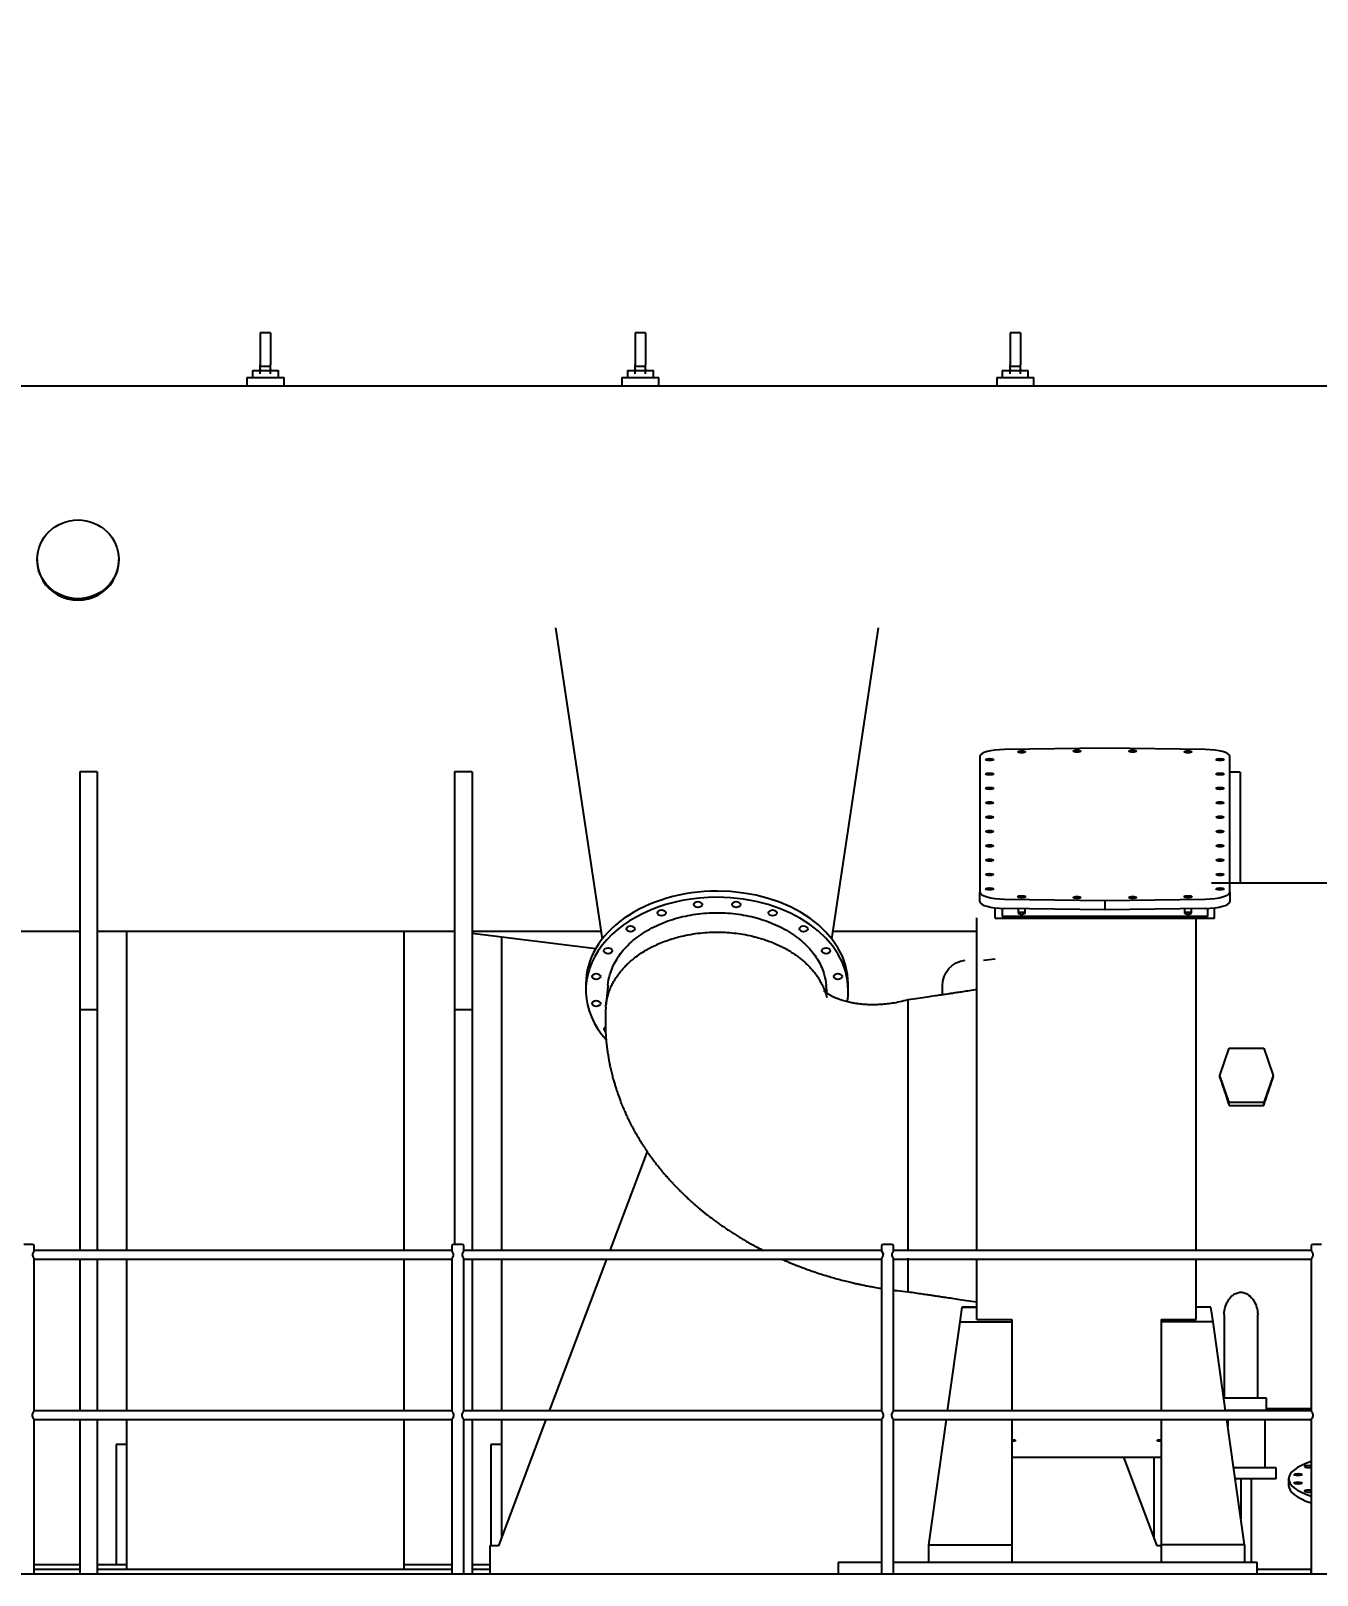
# Model space of a CAD drawing. Header units: millimetres. Extents: x -4 to 3776, y -4 to 4079.
# Drawn here: x 252 to 258.67, y 462.07 to 470.08 of the extents above; entities that cross this region are included whole.
import ezdxf
from ezdxf import colors
from ezdxf.entities.mleader import LeaderData, LeaderLine
from ezdxf.math import Vec2, Vec3

# ---------------------------------------------------------------- set-up
doc = ezdxf.new("R2010")
doc.units = ezdxf.units.MM
doc.layers.add('BK_kedu', color=255, linetype='Continuous')
doc.layers.add('EQUIPMENT', color=3, linetype='Continuous')
doc.styles.get("Standard").update_dxf_attribs({"font": 'arial.ttf'})

# ---------------------------------------------------------------- blocks, each defined once
blk = doc.blocks.new('fa dong ji')
at = {"layer": 'EQUIPMENT', "color": 3, "linetype": 'Continuous'}
for p, q in [((4.689, 22.05), (4.689, 21.8828)), ((4.743, 22.05), (4.689, 22.05)), ((4.743, 22.05), (4.743, 21.8828)), ((6.633, 22.05), (6.633, 21.8828)), ((6.687, 22.05), (6.633, 22.05)), ((6.687, 22.05), (6.687, 21.8828)), ((8.577, 22.05), (8.577, 21.8828)), ((8.631, 22.05), (8.577, 22.05)), ((8.631, 22.05), (8.631, 21.8828)), ((4.689, 21.8364), (4.689, 21.8828)), ((4.743, 21.8757), (4.689, 21.8757)), ((4.743, 21.8364), (4.743, 21.8828)), ((6.633, 21.8364), (6.633, 21.8828)), ((6.687, 21.8757), (6.633, 21.8757)), ((6.687, 21.8364), (6.687, 21.8828)), ((8.577, 21.8364), (8.577, 21.8828)), ((8.631, 21.8757), (8.577, 21.8757)), ((8.631, 21.8364), (8.631, 21.8828)), ((4.6197, 21.8177), (4.8123, 21.8177)), ((4.6197, 21.8177), (4.6197, 21.7728)), ((4.6485, 21.8537), (4.7835, 21.8537)), ((4.6485, 21.8537), (4.6485, 21.8177)), ((4.689, 21.8634), (4.689, 21.8537)), ((4.743, 21.8634), (4.743, 21.8537)), ((4.7835, 21.8177), (4.7835, 21.8537)), ((4.8123, 21.7728), (4.8123, 21.8177)), ((6.5637, 21.8177), (6.7563, 21.8177)), ((6.5637, 21.8177), (6.5637, 21.7728)), ((6.5925, 21.8537), (6.7275, 21.8537)), ((6.5925, 21.8537), (6.5925, 21.8177)), ((6.633, 21.8634), (6.633, 21.8537)), ((6.687, 21.8634), (6.687, 21.8537)), ((6.7275, 21.8177), (6.7275, 21.8537)), ((6.7563, 21.7728), (6.7563, 21.8177)), ((8.5077, 21.8177), (8.7003, 21.8177)), ((8.5077, 21.8177), (8.5077, 21.7728)), ((8.5365, 21.8537), (8.6715, 21.8537)), ((8.5365, 21.8537), (8.5365, 21.8177)), ((8.577, 21.8634), (8.577, 21.8537)), ((8.631, 21.8634), (8.631, 21.8537)), ((8.6715, 21.8177), (8.6715, 21.8537)), ((8.7003, 21.7728), (8.7003, 21.8177)), ((13.68, 21.7728), (1.584, 21.7728)), ((3.5325, 20.8746), (3.5325, 20.8672)), ((3.9555, 20.8672), (3.9555, 20.8746)), ((6.2207, 20.5193), (6.462, 18.905)), ((7.6536, 18.905), (7.8949, 20.5193)), ((9.0684, 19.8952), (8.5483, 19.8881)), ((9.5885, 19.8881), (9.0684, 19.8952)), ((8.4204, 19.8532), (8.4204, 19.1476)), ((9.7164, 19.1476), (9.7164, 19.8532)), ((3.753, 19.7723), (3.753, 18.5398)), ((3.843, 19.7723), (3.753, 19.7723)), ((3.843, 19.7723), (3.843, 18.5398)), ((5.787, 19.7723), (5.697, 19.7723)), ((5.697, 19.7723), (5.697, 18.5398)), ((5.787, 19.7723), (5.787, 18.5398)), ((9.7704, 19.771), (9.7164, 19.771)), ((9.7704, 19.771), (9.7704, 19.1939)), ((8.4204, 19.0989), (8.4204, 19.1476)), ((11.205, 19.1952), (9.621, 19.1952)), ((9.7164, 19.1476), (9.7164, 19.0989)), ((8.4996, 19.0134), (8.4996, 19.0671)), ((8.5356, 19.0643), (8.5356, 19.0227)), ((8.5483, 19.1127), (9.0684, 19.1056)), ((9.0684, 19.0569), (8.5483, 19.064)), ((9.0684, 19.1056), (9.5885, 19.1127)), ((9.0684, 19.1056), (9.0684, 19.0569)), ((9.5885, 19.064), (9.0684, 19.0569)), ((9.6012, 19.0643), (9.6012, 19.0227)), ((9.6372, 19.0134), (9.6372, 19.0671)), ((8.4042, 17.5523), (8.4042, 19.0147)), ((8.4996, 19.0134), (9.6372, 19.0134)), ((9.6012, 19.0227), (8.5356, 19.0227)), ((8.6183, 19.0631), (8.6183, 19.0401)), ((8.6545, 19.0401), (8.6545, 19.0626)), ((9.4823, 19.0626), (9.4823, 19.0401)), ((9.5185, 19.0401), (9.5185, 19.0631)), ((9.5418, 17.5523), (9.5418, 19.0147)), ((1.899, 18.9468), (3.753, 18.9468)), ((3.843, 18.9468), (5.697, 18.9468)), ((3.996, 18.9468), (3.996, 17.2899)), ((5.436, 17.2899), (5.436, 18.9468)), ((5.787, 18.9468), (6.4557, 18.9468)), ((5.787, 18.9358), (6.4292, 18.8567)), ((5.94, 18.9169), (5.94, 17.2899)), ((7.6599, 18.9468), (8.4042, 18.9468)), ((8.4401, 18.7951), (8.4996, 18.8024)), ((6.3774, 18.6726), (6.3774, 18.6408)), ((7.7382, 18.6408), (7.7382, 18.6726)), ((8.226, 18.6157), (8.226, 18.6622)), ((3.753, 18.5398), (3.843, 18.5398)), ((3.753, 18.5398), (3.753, 17.2899)), ((3.843, 18.5398), (3.843, 17.2899)), ((5.697, 18.5398), (5.787, 18.5398)), ((5.697, 18.5398), (5.697, 17.3214)), ((5.787, 18.5398), (5.787, 17.2899)), ((9.6651, 18.1978), (9.7128, 18.3387)), ((9.7128, 18.3387), (9.8928, 18.3387)), ((9.8928, 18.3387), (9.9405, 18.1978)), ((9.7128, 18.057), (9.6651, 18.1978)), ((9.6651, 18.1853), (9.6651, 18.1978)), ((9.9405, 18.1978), (9.8928, 18.057)), ((9.9405, 18.1853), (9.9405, 18.1978)), ((9.8928, 18.057), (9.7128, 18.057)), ((9.7128, 18.0424), (9.7128, 18.057)), ((9.7128, 18.0424), (9.8928, 18.0424)), ((9.8928, 18.0424), (9.8928, 18.057)), ((6.6949, 17.8035), (6.5013, 17.2899)), ((8.4042, 17.2896), (8.4042, 17.5523)), ((9.5418, 17.2896), (9.5418, 17.5523)), ((3.5079, 17.3214), (3.4629, 17.3214)), ((3.5169, 17.2898), (3.5169, 17.3124)), ((5.6818, 17.3124), (5.6818, 17.2897)), ((5.7358, 17.3214), (5.6908, 17.3214)), ((5.7292, 17.3214), (5.7133, 17.3214)), ((5.7448, 17.2898), (5.7448, 17.3124)), ((7.9097, 17.3124), (7.9097, 17.2897)), ((7.9637, 17.3214), (7.9187, 17.3214)), ((7.9727, 17.2898), (7.9727, 17.3124)), ((10.1376, 17.3124), (10.1376, 17.2897)), ((10.1916, 17.3214), (10.1466, 17.3214)), ((3.5169, 17.2899), (3.5169, 17.2899)), ((3.5169, 16.4572), (3.5169, 17.2451)), ((3.753, 17.2449), (3.753, 16.4574)), ((3.843, 17.2449), (3.843, 16.4574)), ((3.996, 17.2449), (3.996, 16.4574)), ((5.436, 16.4574), (5.436, 17.2449)), ((5.6818, 17.245), (5.6818, 16.4573)), ((5.7448, 17.2899), (5.7448, 17.2899)), ((5.7448, 16.4572), (5.7448, 17.2451)), ((5.787, 17.2449), (5.787, 16.4574)), ((5.94, 17.2449), (5.94, 16.4574)), ((6.4844, 17.2449), (6.1876, 16.4574)), ((7.9097, 17.245), (7.9097, 16.4573)), ((7.9727, 16.4572), (7.9727, 17.2451)), ((8.4042, 16.9314), (8.4042, 17.2449)), ((9.5418, 16.9314), (9.5418, 17.2449)), ((10.1376, 17.2449), (10.1376, 16.4573)), ((8.3274, 16.9964), (8.3167, 16.9201)), ((8.3274, 16.9967), (8.4042, 16.9967)), ((8.3274, 16.9964), (8.4042, 16.9964)), ((9.6186, 16.9964), (9.5418, 16.9964)), ((9.6293, 16.9201), (9.6186, 16.9964)), ((8.3167, 16.9201), (8.2516, 16.4574)), ((8.3167, 16.9201), (8.586, 16.9201)), ((8.4042, 16.9314), (8.586, 16.9314)), ((8.586, 16.9314), (8.586, 16.9201)), ((8.586, 16.9201), (8.586, 16.4574)), ((9.36, 16.9314), (9.36, 16.9201)), ((9.36, 16.9314), (9.5418, 16.9314)), ((9.6293, 16.9201), (9.36, 16.9201)), ((9.36, 16.9201), (9.36, 16.4574)), ((9.6944, 16.4574), (9.6293, 16.9201)), ((9.6867, 16.957), (9.6867, 16.524)), ((9.8613, 16.524), (9.8613, 16.9571)), ((9.774, 16.524), (9.685, 16.524)), ((9.9063, 16.524), (9.774, 16.524)), ((9.9063, 16.4592), (9.9063, 16.524)), ((9.774, 16.4592), (9.6941, 16.4592)), ((9.7056, 16.4592), (9.7056, 16.4574)), ((9.9063, 16.4592), (9.774, 16.4592)), ((9.9, 16.4574), (9.9, 16.4592)), ((9.9063, 16.47), (10.1376, 16.47)), ((3.5169, 15.6114), (3.5169, 16.4125)), ((3.5169, 16.4124), (3.5169, 16.4124)), ((3.753, 16.4124), (3.753, 15.6114)), ((3.843, 16.4124), (3.843, 15.6114)), ((3.996, 16.4124), (3.996, 15.6373)), ((5.436, 15.6373), (5.436, 16.4124)), ((5.6818, 16.4126), (5.6818, 15.6114)), ((5.7448, 15.6114), (5.7448, 16.4125)), ((5.7448, 16.4124), (5.7448, 16.4124)), ((5.787, 16.4124), (5.787, 15.6114)), ((6.1706, 16.4124), (5.9237, 15.7572)), ((5.94, 16.4124), (5.94, 15.8006)), ((7.9097, 16.4126), (7.9097, 15.6114)), ((7.9727, 15.6114), (7.9727, 16.4125)), ((8.2453, 16.4124), (8.154, 15.7626)), ((8.586, 16.4124), (8.586, 15.7626)), ((9.36, 16.4124), (9.36, 15.7626)), ((9.792, 15.7626), (9.7007, 16.4124)), ((9.7056, 16.4124), (9.7056, 16.3774)), ((9.9, 16.1622), (9.9, 16.4124)), ((10.1376, 16.4126), (10.1376, 15.6114)), ((3.9411, 16.284), (3.9411, 15.6612)), ((3.996, 16.284), (3.9411, 16.284)), ((5.8851, 16.284), (5.8851, 15.7572)), ((5.94, 16.284), (5.8851, 16.284)), ((8.586, 16.308), (8.604, 16.308)), ((8.604, 16.3008), (8.586, 16.3008)), ((8.604, 16.308), (8.604, 16.3008)), ((9.342, 16.308), (9.36, 16.308)), ((9.342, 16.3008), (9.342, 16.308)), ((9.36, 16.3008), (9.342, 16.3008)), ((8.586, 16.2183), (9.36, 16.2183)), ((9.3403, 15.7572), (9.1665, 16.2184)), ((9.324, 15.8006), (9.324, 16.2183)), ((9.8028, 16.1622), (9.7358, 16.1622)), ((9.8028, 16.1046), (9.7439, 16.1046)), ((9.7731, 16.1046), (9.7731, 15.8971)), ((9.9576, 16.1622), (9.8028, 16.1622)), ((9.9576, 16.1046), (9.8028, 16.1046)), ((9.828, 16.1046), (9.828, 15.6726)), ((9.9576, 16.1046), (9.9576, 16.1622)), ((10.0215, 16.1053), (10.0215, 16.0706)), ((5.9237, 15.7572), (5.8788, 15.7572)), ((5.8788, 15.7572), (5.8788, 15.6114)), ((8.154, 15.7626), (8.154, 15.6726)), ((8.154, 15.7626), (8.586, 15.7626)), ((8.586, 15.7626), (8.586, 15.6726)), ((9.36, 15.7572), (9.3403, 15.7572)), ((9.36, 15.7626), (9.36, 15.6726)), ((9.792, 15.7626), (9.36, 15.7626)), ((9.792, 15.7626), (9.792, 15.6726)), ((3.5171, 15.6612), (3.753, 15.6612)), ((3.5171, 15.6373), (3.7532, 15.6373)), ((3.8431, 15.6612), (3.9962, 15.6612)), ((3.8432, 15.6373), (5.6819, 15.6373)), ((5.4362, 15.6612), (5.6819, 15.6612)), ((5.787, 15.6373), (5.8789, 15.6373)), ((5.7871, 15.6612), (5.8789, 15.6612)), ((7.686, 15.6726), (7.9097, 15.6726)), ((7.686, 15.6726), (7.686, 15.6114)), ((7.9727, 15.6726), (9.8566, 15.6726)), ((9.8564, 15.6373), (10.1375, 15.6373)), ((9.8566, 15.6726), (9.8566, 15.6114)), ((10.1376, 15.6355), (10.135, 15.6114)), ((13.851, 15.6114), (0.792, 15.6114))]:
    blk.add_line(p, q, dxfattribs=at)
at = {"layer": 'EQUIPMENT', "color": 3, "linetype": 'Continuous', "extrusion": (0, 0, -1)}
blk.add_arc((-8.3612, 18.6622), 0.1352, 0, 82.98298, dxfattribs=at)
at = {"layer": 'EQUIPMENT', "color": 3, "linetype": 'Continuous'}
for centre, start, end in [((3.5079, 17.3124), 0, 90), ((5.6908, 17.3124), 90, 180), ((5.7358, 17.3124), 0, 90), ((7.9187, 17.3124), 90, 180), ((7.9637, 17.3124), 0, 90), ((10.1466, 17.3124), 90, 180)]:
    blk.add_arc(centre, 0.009, start, end, dxfattribs=at)
for centre, major_axis, ratio in [((3.744, 20.8746), (-0.2115, 0), 0.965926), ((8.6364, 19.8759), (-0.0198, 0), 0.258819), ((8.9244, 19.8796), (-0.0198, 0), 0.258819), ((9.2124, 19.8796), (0.0198, 0), 0.258819), ((9.5004, 19.8759), (0.0198, 0), 0.258819), ((8.4708, 19.8358), (0.0198, 0), 0.258819), ((9.666, 19.8358), (-0.0198, 0), 0.258819), ((8.4708, 19.7613), (0.0198, 0), 0.258819), ((9.666, 19.7613), (-0.0198, 0), 0.258819), ((8.4708, 19.6868), (0.0198, 0), 0.258819), ((9.666, 19.6868), (-0.0198, 0), 0.258819), ((8.4708, 19.6122), (0.0198, 0), 0.258819), ((9.666, 19.6122), (-0.0198, 0), 0.258819), ((8.4708, 19.5377), (0.0198, 0), 0.258819), ((8.4708, 19.4631), (0.0198, 0), 0.258819), ((9.666, 19.5377), (-0.0198, 0), 0.258819), ((9.666, 19.4631), (-0.0198, 0), 0.258819), ((8.4708, 19.3886), (0.0198, 0), 0.258819), ((9.666, 19.3886), (-0.0198, 0), 0.258819), ((8.4708, 19.3141), (0.0198, 0), 0.258819), ((9.666, 19.3141), (-0.0198, 0), 0.258819), ((8.4708, 19.2395), (0.0198, 0), 0.258819), ((9.666, 19.2395), (-0.0198, 0), 0.258819), ((8.4708, 19.165), (0.0198, 0), 0.258819), ((9.666, 19.165), (-0.0198, 0), 0.258819), ((6.9585, 19.084), (0.0216, 0), 0.707107), ((7.1571, 19.084), (0.0216, 0), 0.707107), ((8.6364, 19.1249), (0.0198, 0), 0.258819), ((8.9244, 19.1212), (0.0198, 0), 0.258819), ((9.2124, 19.1212), (-0.0198, 0), 0.258819), ((9.5004, 19.1249), (-0.0198, 0), 0.258819), ((6.7697, 19.0406), (0.0216, 0), 0.707107), ((7.3459, 19.0406), (0.0216, 0), 0.707107), ((6.6091, 18.9581), (0.0216, 0), 0.707107), ((7.5065, 18.9581), (0.0216, 0), 0.707107), ((6.4925, 18.8445), (0.0216, 0), 0.707107), ((7.6231, 18.8445), (0.0216, 0), 0.707107), ((6.4311, 18.711), (0.0216, 0), 0.707107), ((7.6845, 18.711), (0.0216, 0), 0.707107), ((6.4311, 18.5706), (0.0216, 0), 0.707107), ((10.0704, 16.1272), (-0.0198, 0), 0.258819), ((10.0704, 16.0835), (-0.0198, 0), 0.258819)]:
    blk.add_ellipse(centre, major_axis=major_axis, ratio=ratio, dxfattribs=at)
for centre, major_axis, ratio, start_param, end_param in [((3.744, 20.8672), (-0.2115, 0), 0.965926, 0, 3.141593), ((8.5554, 19.8532), (-0.135, 0), 0.258819, 4.765118, 6.283185), ((9.5814, 19.8532), (-0.135, 0), 0.258819, 3.141593, 4.65966), ((7.0578, 18.6726), (0.6804, 0), 0.707107, 1.570796, 3.141593), ((7.0578, 18.6726), (0.6804, 0), 0.707107, 0, 1.570796), ((8.5554, 19.1476), (-0.135, 0), 0.258819, 0, 1.518067), ((9.5814, 19.1476), (-0.135, 0), 0.258819, 1.623525, 3.141593), ((7.0578, 18.6408), (0.6804, 0), 0.707107, 1.570796, 3.70433), ((7.0578, 18.6408), (0.6804, 0), 0.707107, 0, 1.570796), ((8.5554, 19.0989), (0.135, 0), 0.258819, 3.141593, 4.65966), ((9.5814, 19.0989), (0.135, 0), 0.258819, 4.765118, 6.283185), ((8.6364, 19.038), (0.0198, 0), 0.258819, 0.421458, 2.720135), ((9.5004, 19.038), (-0.0198, 0), 0.258819, 3.56305, 5.861728), ((7.0578, 18.6408), (0.6804, 0), 0.707107, 6.156147, 6.283185), ((6.4925, 18.4371), (0.0216, 0), 0.707107, 2.265874, 4.072092), ((10.6038, 16.1053), (-0.5823, 0), 0.258819, 5.640828, 6.283185), ((10.6038, 16.1053), (-0.5823, 0), 0.258819, 0, 0.642456), ((10.1227, 16.1688), (-0.0198, 0), 0.258819, 4.712389, 6.283185), ((10.1227, 16.1688), (-0.0198, 0), 0.258819, 0, 2.42482), ((10.1227, 16.1688), (-0.0198, 0), 0.258819, 3.858269, 4.712389), ((10.6038, 16.0706), (-0.5823, 0), 0.258819, 0, 0.642456), ((10.1227, 16.0419), (-0.0198, 0), 0.258819, 4.712389, 6.283185), ((10.1227, 16.0419), (-0.0198, 0), 0.258819, 0, 2.42482), ((10.1227, 16.0419), (-0.0198, 0), 0.258819, 3.858269, 4.712389)]:
    blk.add_ellipse(centre, major_axis=major_axis, ratio=ratio, start_param=start_param, end_param=end_param, dxfattribs=at)
at = {"layer": 'EQUIPMENT', "color": 3, "linetype": 'Continuous', "extrusion": (0, 0, -1)}
for centre, major_axis, start_param, end_param in [((9.6651, 17.8326), (-0.4333, 1.3622), 1.333466, 1.440672), ((9.9405, 17.8326), (0.4333, 1.3622), 4.842513, 4.949719)]:
    blk.add_ellipse(centre, major_axis=major_axis, ratio=0.076941, start_param=start_param, end_param=end_param, dxfattribs=at)
at = {"layer": 'EQUIPMENT', "color": 3, "linetype": 'Continuous'}
for points, knots in [([(6.492, 18.6667), (6.4936, 18.6843), (6.5017, 18.7278), (6.5306, 18.7952), (6.5833, 18.865), (6.6543, 18.9262), (6.7408, 18.9763), (6.8394, 19.0136), (6.9465, 19.0366), (7.0578, 19.0443), (7.1691, 19.0366), (7.2762, 19.0136), (7.3748, 18.9763), (7.4613, 18.9262), (7.5323, 18.865), (7.585, 18.7952), (7.6139, 18.7278), (7.622, 18.6842), (7.6236, 18.6667)], [0, 0, 0, 0, 0.043735, 0.108913, 0.174092, 0.23927, 0.304448, 0.369627, 0.434805, 0.499984, 0.565162, 0.630341, 0.695519, 0.760697, 0.825876, 0.891054, 0.956233, 1, 1, 1, 1]), ([(8.6183, 19.0401), (8.6212, 19.0386), (8.6241, 19.0371), (8.6301, 19.0345), (8.6332, 19.0333), (8.6397, 19.0333), (8.6428, 19.0345), (8.6487, 19.0371), (8.6516, 19.0386), (8.6545, 19.0401)], [0, 0, 0, 0, 0.25, 0.25, 0.5, 0.5, 0.75, 0.75, 1, 1, 1, 1]), ([(9.4823, 19.0401), (9.4852, 19.0386), (9.4881, 19.0371), (9.4941, 19.0345), (9.4972, 19.0333), (9.5037, 19.0333), (9.5068, 19.0345), (9.5127, 19.0371), (9.5156, 19.0386), (9.5185, 19.0401)], [0, 0, 0, 0, 0.25, 0.25, 0.5, 0.5, 0.75, 0.75, 1, 1, 1, 1]), ([(7.6277, 18.6233), (7.6274, 18.6265), (7.6266, 18.6347), (7.6252, 18.6491), (7.6242, 18.6604), (7.6236, 18.6667)], [0, 0, 0, 0, 0.218049, 0.568123, 1, 1, 1, 1]), ([(8.0478, 18.5896), (8.0338, 18.5856), (8.0068, 18.5788), (7.9675, 18.5717), (7.9325, 18.5674), (7.9024, 18.5652), (7.8778, 18.5643), (7.8558, 18.5642), (7.8354, 18.5647), (7.8166, 18.566), (7.7998, 18.5676), (7.7839, 18.5696), (7.7667, 18.5724), (7.7506, 18.5755), (7.7354, 18.579), (7.7214, 18.5826), (7.7084, 18.5864), (7.6976, 18.5899), (7.6887, 18.5929), (7.6811, 18.5957), (7.6748, 18.5982), (7.6697, 18.6003), (7.6642, 18.6026), (7.6589, 18.6051), (7.6534, 18.6078), (7.6482, 18.6105), (7.6428, 18.6135), (7.637, 18.617), (7.6318, 18.6204), (7.6274, 18.6235), (7.6226, 18.6271), (7.6176, 18.6312), (7.6131, 18.6355), (7.6123, 18.6363), (7.6123, 18.6364)], [0, 0, 0, 0, 0.063696, 0.121628, 0.172945, 0.216912, 0.252942, 0.280624, 0.314493, 0.345841, 0.369506, 0.398386, 0.428593, 0.461768, 0.487729, 0.51753, 0.546807, 0.569616, 0.588204, 0.608594, 0.624334, 0.637862, 0.657315, 0.678622, 0.69391, 0.712456, 0.739268, 0.769953, 0.800282, 0.827189, 0.852116, 0.900061, 0.949835, 1, 1, 1, 1]), ([(8.4042, 18.6426), (8.3913, 18.6406), (8.367, 18.6369), (8.3331, 18.6318), (8.3041, 18.6274), (8.2799, 18.6238), (8.2601, 18.6208), (8.24, 18.6178), (8.2157, 18.6142), (8.1837, 18.6094), (8.1447, 18.6037), (8.0986, 18.597), (8.0655, 18.5922), (8.0478, 18.5896)], [0, 0, 0, 0, 0.108953, 0.204164, 0.28564, 0.353385, 0.407404, 0.452651, 0.522486, 0.612146, 0.721626, 0.850914, 1, 1, 1, 1]), ([(6.4808, 18.5517), (6.4802, 18.5421), (6.4793, 18.525), (6.4786, 18.5028), (6.4784, 18.4864), (6.4784, 18.4734), (6.4785, 18.461), (6.4789, 18.4449), (6.4797, 18.4242), (6.4812, 18.399), (6.4835, 18.3714), (6.4866, 18.3438), (6.4902, 18.3171), (6.494, 18.2927), (6.4981, 18.2699), (6.5028, 18.2465), (6.5082, 18.2222), (6.5144, 18.1971), (6.5207, 18.1737), (6.5267, 18.1529), (6.5324, 18.1344), (6.5379, 18.1176), (6.5435, 18.1013), (6.5498, 18.0836), (6.5575, 18.0629), (6.5666, 18.0401), (6.576, 18.0179), (6.586, 17.9954), (6.5967, 17.9724), (6.6099, 17.9456), (6.6218, 17.9232), (6.6315, 17.9055), (6.6374, 17.8951), (6.6427, 17.886), (6.6487, 17.8757), (6.657, 17.8618), (6.6666, 17.8464), (6.6766, 17.8308), (6.6873, 17.8146), (6.7001, 17.7959), (6.7146, 17.7755), (6.7285, 17.7567), (6.741, 17.7404), (6.7524, 17.7258), (6.7637, 17.7119), (6.7759, 17.697), (6.7903, 17.6801), (6.8069, 17.6613), (6.8226, 17.6441), (6.8362, 17.6296), (6.8478, 17.6175), (6.8595, 17.6056), (6.8714, 17.5937), (6.8826, 17.5828), (6.8921, 17.5736), (6.9012, 17.5651), (6.912, 17.555), (6.925, 17.5431), (6.939, 17.5308), (6.9522, 17.5192), (6.9642, 17.509), (6.9759, 17.4992), (6.9875, 17.4897), (7.0004, 17.4793), (7.0151, 17.4677), (7.0339, 17.4533), (7.0551, 17.4376), (7.0776, 17.4215), (7.0996, 17.4064), (7.1215, 17.3917), (7.1438, 17.3773), (7.1648, 17.3642), (7.1851, 17.3519), (7.2061, 17.3395), (7.2305, 17.3256), (7.2589, 17.3101), (7.2819, 17.298), (7.2953, 17.2912), (7.2979, 17.2899)], [0, 0, 0, 0, 0.018797, 0.033218, 0.04316, 0.050607, 0.058583, 0.06712, 0.081946, 0.098842, 0.115991, 0.135666, 0.152685, 0.168116, 0.183619, 0.197368, 0.21444, 0.231702, 0.247319, 0.261231, 0.273388, 0.284601, 0.295239, 0.306676, 0.320831, 0.337833, 0.353877, 0.367104, 0.384867, 0.402268, 0.423384, 0.433263, 0.440655, 0.446072, 0.45335, 0.463273, 0.476663, 0.487708, 0.4983, 0.51341, 0.530697, 0.545389, 0.557495, 0.569472, 0.580253, 0.591059, 0.605641, 0.622056, 0.637959, 0.649239, 0.659205, 0.669333, 0.680269, 0.69065, 0.698391, 0.704802, 0.713953, 0.725737, 0.737603, 0.748454, 0.758257, 0.766782, 0.776353, 0.785843, 0.79725, 0.810536, 0.829134, 0.845423, 0.86099, 0.877595, 0.893421, 0.909009, 0.922351, 0.93636, 0.953248, 0.972995, 0.994835, 1, 1, 1, 1]), ([(3.5169, 17.2899), (3.5169, 17.2899), (3.5165, 17.2893), (3.5149, 17.2869), (3.5138, 17.2853), (3.5114, 17.2812), (3.5102, 17.2789), (3.5082, 17.2735), (3.5075, 17.2705), (3.5075, 17.2644), (3.5082, 17.2613), (3.5102, 17.256), (3.5114, 17.2536), (3.5137, 17.2496), (3.5149, 17.2479), (3.5165, 17.2456), (3.5169, 17.2449), (3.5169, 17.2449)], [0, 0, 0, 0, 0.124997, 0.124997, 0.250019, 0.250019, 0.37504, 0.37504, 0.500061, 0.500061, 0.625082, 0.625082, 0.750103, 0.750103, 0.875124, 0.875124, 1, 1, 1, 1]), ([(5.6818, 17.2899), (5.6588, 17.2899), (5.6078, 17.2899), (5.5314, 17.2899), (5.455, 17.2899), (5.3862, 17.2899), (5.3249, 17.2899), (5.2713, 17.2899), (5.2131, 17.2899), (5.1471, 17.2899), (5.0701, 17.2899), (4.9941, 17.2899), (4.9194, 17.2899), (4.8462, 17.2899), (4.7722, 17.2899), (4.6977, 17.2899), (4.6249, 17.2899), (4.5507, 17.2899), (4.4743, 17.2899), (4.3913, 17.2899), (4.3049, 17.2899), (4.2157, 17.2899), (4.1263, 17.2899), (4.047, 17.2899), (3.9779, 17.2899), (3.9202, 17.2899), (3.865, 17.2899), (3.8189, 17.2899), (3.7778, 17.2899), (3.7377, 17.2899), (3.689, 17.2899), (3.6317, 17.2899), (3.5734, 17.2899), (3.5342, 17.2899), (3.5169, 17.2899)], [0, 0, 0, 0, 0.031846, 0.070652, 0.105949, 0.137737, 0.166015, 0.190785, 0.212044, 0.246721, 0.282232, 0.318687, 0.352019, 0.385837, 0.420048, 0.454652, 0.489077, 0.520942, 0.557495, 0.594954, 0.63591, 0.677226, 0.718542, 0.759858, 0.787126, 0.814236, 0.839822, 0.863613, 0.878186, 0.89672, 0.919215, 0.945671, 0.976088, 1, 1, 1, 1]), ([(3.517, 17.2449), (3.5399, 17.2449), (3.5909, 17.2449), (3.6674, 17.2449), (3.7438, 17.2449), (3.8126, 17.2449), (3.8738, 17.2449), (3.9274, 17.2449), (3.9857, 17.2449), (4.0517, 17.2449), (4.1286, 17.2449), (4.2046, 17.2449), (4.2794, 17.2449), (4.3525, 17.2449), (4.4266, 17.2449), (4.5011, 17.2449), (4.5739, 17.2449), (4.6481, 17.2449), (4.7245, 17.2449), (4.8075, 17.2449), (4.8939, 17.2449), (4.9831, 17.2449), (5.0725, 17.2449), (5.1518, 17.2449), (5.2209, 17.2449), (5.2786, 17.2449), (5.3338, 17.2449), (5.3799, 17.2449), (5.421, 17.2449), (5.4611, 17.2449), (5.5098, 17.2449), (5.5671, 17.2449), (5.6254, 17.2449), (5.6646, 17.2449), (5.6818, 17.2449)], [0, 0, 0, 0, 0.031846, 0.070652, 0.105949, 0.137737, 0.166015, 0.190785, 0.212044, 0.246721, 0.282232, 0.318687, 0.352019, 0.385837, 0.420048, 0.454652, 0.489077, 0.520942, 0.557495, 0.594954, 0.63591, 0.677226, 0.718542, 0.759858, 0.787126, 0.814236, 0.839822, 0.863613, 0.878186, 0.89672, 0.919215, 0.945671, 0.976088, 1, 1, 1, 1]), ([(5.6818, 17.2449), (5.6818, 17.2449), (5.6823, 17.2455), (5.6839, 17.2479), (5.685, 17.2495), (5.6873, 17.2536), (5.6886, 17.2559), (5.6906, 17.2613), (5.6913, 17.2643), (5.6913, 17.2704), (5.6906, 17.2735), (5.6886, 17.2788), (5.6874, 17.2812), (5.685, 17.2852), (5.6839, 17.2869), (5.6823, 17.2892), (5.6818, 17.2899), (5.6818, 17.2899)], [0, 0, 0, 0, 0.124997, 0.124997, 0.250019, 0.250019, 0.37504, 0.37504, 0.500061, 0.500061, 0.625082, 0.625082, 0.750103, 0.750103, 0.875124, 0.875124, 1, 1, 1, 1]), ([(5.7448, 17.2899), (5.7448, 17.2899), (5.7444, 17.2893), (5.7428, 17.2869), (5.7417, 17.2853), (5.7393, 17.2812), (5.7381, 17.2789), (5.7361, 17.2735), (5.7354, 17.2705), (5.7354, 17.2644), (5.7361, 17.2613), (5.738, 17.256), (5.7393, 17.2536), (5.7416, 17.2496), (5.7427, 17.2479), (5.7443, 17.2456), (5.7448, 17.2449), (5.7448, 17.2449)], [0, 0, 0, 0, 0.124997, 0.124997, 0.250019, 0.250019, 0.37504, 0.37504, 0.500061, 0.500061, 0.625082, 0.625082, 0.750103, 0.750103, 0.875124, 0.875124, 1, 1, 1, 1]), ([(7.9097, 17.2899), (7.8867, 17.2899), (7.8357, 17.2899), (7.7593, 17.2899), (7.6829, 17.2899), (7.614, 17.2899), (7.5528, 17.2899), (7.4992, 17.2899), (7.441, 17.2899), (7.375, 17.2899), (7.298, 17.2899), (7.222, 17.2899), (7.1473, 17.2899), (7.0741, 17.2899), (7.0001, 17.2899), (6.9256, 17.2899), (6.8528, 17.2899), (6.7785, 17.2899), (6.7021, 17.2899), (6.6192, 17.2899), (6.5328, 17.2899), (6.4436, 17.2899), (6.3541, 17.2899), (6.2748, 17.2899), (6.2058, 17.2899), (6.1481, 17.2899), (6.0929, 17.2899), (6.0467, 17.2899), (6.0057, 17.2899), (5.9656, 17.2899), (5.9169, 17.2899), (5.8596, 17.2899), (5.8013, 17.2899), (5.7621, 17.2899), (5.7448, 17.2899)], [0, 0, 0, 0, 0.031846, 0.070652, 0.105949, 0.137737, 0.166015, 0.190785, 0.212044, 0.246721, 0.282232, 0.318687, 0.352019, 0.385837, 0.420048, 0.454652, 0.489077, 0.520942, 0.557495, 0.594954, 0.63591, 0.677226, 0.718542, 0.759858, 0.787126, 0.814236, 0.839822, 0.863613, 0.878186, 0.89672, 0.919215, 0.945671, 0.976088, 1, 1, 1, 1]), ([(5.7448, 17.2449), (5.7678, 17.2449), (5.8188, 17.2449), (5.8953, 17.2449), (5.9717, 17.2449), (6.0405, 17.2449), (6.1017, 17.2449), (6.1553, 17.2449), (6.2136, 17.2449), (6.2796, 17.2449), (6.3565, 17.2449), (6.4325, 17.2449), (6.5073, 17.2449), (6.5804, 17.2449), (6.6545, 17.2449), (6.729, 17.2449), (6.8018, 17.2449), (6.876, 17.2449), (6.9524, 17.2449), (7.0354, 17.2449), (7.1218, 17.2449), (7.2109, 17.2449), (7.3004, 17.2449), (7.3797, 17.2449), (7.4487, 17.2449), (7.5064, 17.2449), (7.5616, 17.2449), (7.6078, 17.2449), (7.6488, 17.2449), (7.689, 17.2449), (7.7377, 17.2449), (7.7949, 17.2449), (7.8532, 17.2449), (7.8924, 17.2449), (7.9097, 17.2449)], [0, 0, 0, 0, 0.031846, 0.070652, 0.105949, 0.137737, 0.166015, 0.190785, 0.212044, 0.246721, 0.282232, 0.318687, 0.352019, 0.385837, 0.420048, 0.454652, 0.489077, 0.520942, 0.557495, 0.594954, 0.63591, 0.677226, 0.718542, 0.759858, 0.787126, 0.814236, 0.839822, 0.863613, 0.878186, 0.89672, 0.919215, 0.945671, 0.976088, 1, 1, 1, 1]), ([(7.3929, 17.2449), (7.3992, 17.242), (7.4127, 17.2362), (7.4316, 17.2282), (7.4484, 17.2213), (7.4631, 17.2154), (7.4785, 17.2093), (7.4993, 17.2013), (7.5262, 17.1913), (7.559, 17.1798), (7.5949, 17.1679), (7.6299, 17.157), (7.6636, 17.1472), (7.6954, 17.1385), (7.7266, 17.1304), (7.7548, 17.1236), (7.7776, 17.1184), (7.7935, 17.1149), (7.8058, 17.1123), (7.8189, 17.1096), (7.8384, 17.1057), (7.8657, 17.1006), (7.8903, 17.0963), (7.9059, 17.0938), (7.9097, 17.0932)], [0, 0, 0, 0, 0.03914, 0.082378, 0.114554, 0.140494, 0.171254, 0.207244, 0.265156, 0.331104, 0.401354, 0.475652, 0.534559, 0.595661, 0.658464, 0.713248, 0.756181, 0.787449, 0.803401, 0.825265, 0.861931, 0.913187, 0.978732, 1, 1, 1, 1]), ([(7.9097, 17.2899), (7.9097, 17.2899), (7.9102, 17.2893), (7.9118, 17.2869), (7.9129, 17.2853), (7.9152, 17.2812), (7.9165, 17.2789), (7.9185, 17.2735), (7.9192, 17.2705), (7.9192, 17.2674)], [0, 0, 0, 0, 0.248545, 0.248545, 0.49903, 0.49903, 0.749515, 0.749515, 1, 1, 1, 1]), ([(7.9097, 17.2449), (7.9097, 17.2449), (7.9102, 17.2455), (7.9118, 17.2479), (7.9129, 17.2495), (7.9152, 17.2536), (7.9165, 17.2559), (7.9185, 17.2613), (7.9192, 17.2643), (7.9192, 17.2704), (7.9185, 17.2735), (7.9165, 17.2788), (7.9152, 17.2812), (7.9129, 17.2852), (7.9118, 17.2869), (7.9102, 17.2892), (7.9097, 17.2899), (7.9097, 17.2899)], [0, 0, 0, 0, 0.124997, 0.124997, 0.250019, 0.250019, 0.37504, 0.37504, 0.500061, 0.500061, 0.625082, 0.625082, 0.750103, 0.750103, 0.875124, 0.875124, 1, 1, 1, 1]), ([(7.9727, 17.2899), (7.9727, 17.2899), (7.9722, 17.2893), (7.9707, 17.2869), (7.9695, 17.2853), (7.9672, 17.2812), (7.9659, 17.2789), (7.964, 17.2735), (7.9633, 17.2705), (7.9632, 17.2644), (7.9639, 17.2613), (7.9659, 17.256), (7.9672, 17.2536), (7.9695, 17.2496), (7.9706, 17.2479), (7.9722, 17.2456), (7.9727, 17.2449), (7.9727, 17.2449), (7.9727, 17.2449), (7.9727, 17.2449)], [0, 0, 0, 0, 0.124962, 0.124962, 0.249947, 0.249947, 0.374933, 0.374933, 0.499918, 0.499918, 0.624903, 0.624903, 0.749889, 0.749889, 0.874874, 0.874874, 0.99986, 0.99986, 1, 1, 1, 1]), ([(10.1376, 17.2899), (10.1146, 17.2899), (10.0636, 17.2899), (9.9871, 17.2899), (9.9107, 17.2899), (9.8419, 17.2899), (9.7807, 17.2899), (9.7271, 17.2899), (9.6688, 17.2899), (9.6028, 17.2899), (9.5259, 17.2899), (9.4499, 17.2899), (9.3751, 17.2899), (9.302, 17.2899), (9.2279, 17.2899), (9.1534, 17.2899), (9.0806, 17.2899), (9.0064, 17.2899), (8.93, 17.2899), (8.847, 17.2899), (8.7606, 17.2899), (8.6715, 17.2899), (8.582, 17.2899), (8.5027, 17.2899), (8.4337, 17.2899), (8.376, 17.2899), (8.3208, 17.2899), (8.2746, 17.2899), (8.2336, 17.2899), (8.1934, 17.2899), (8.1447, 17.2899), (8.0875, 17.2899), (8.0292, 17.2899), (7.99, 17.2899), (7.9727, 17.2899)], [0, 0, 0, 0, 0.031849, 0.070656, 0.105953, 0.13774, 0.166019, 0.190788, 0.212047, 0.246724, 0.282235, 0.31869, 0.352021, 0.385839, 0.42005, 0.454654, 0.489079, 0.520944, 0.557497, 0.594956, 0.635911, 0.677227, 0.718543, 0.759858, 0.787127, 0.814237, 0.839823, 0.863614, 0.878187, 0.896721, 0.919215, 0.945671, 0.976088, 1, 1, 1, 1]), ([(7.9727, 17.2449), (7.9957, 17.2449), (8.0467, 17.2449), (8.1231, 17.2449), (8.1995, 17.2449), (8.2684, 17.2449), (8.3296, 17.2449), (8.3832, 17.2449), (8.4414, 17.2449), (8.5074, 17.2449), (8.5844, 17.2449), (8.6604, 17.2449), (8.7351, 17.2449), (8.8083, 17.2449), (8.8823, 17.2449), (8.9568, 17.2449), (9.0296, 17.2449), (9.1039, 17.2449), (9.1803, 17.2449), (9.2632, 17.2449), (9.3496, 17.2449), (9.4388, 17.2449), (9.5283, 17.2449), (9.6076, 17.2449), (9.6766, 17.2449), (9.7343, 17.2449), (9.7895, 17.2449), (9.8357, 17.2449), (9.8767, 17.2449), (9.9168, 17.2449), (9.9655, 17.2449), (10.0228, 17.2449), (10.0811, 17.2449), (10.1203, 17.2449), (10.1376, 17.2449)], [0, 0, 0, 0, 0.031846, 0.070652, 0.105949, 0.137736, 0.166014, 0.190783, 0.212043, 0.246719, 0.28223, 0.318685, 0.352017, 0.385834, 0.420045, 0.454649, 0.489074, 0.520939, 0.557492, 0.59495, 0.635906, 0.677221, 0.718537, 0.759853, 0.787121, 0.814231, 0.839817, 0.863608, 0.878181, 0.896715, 0.919209, 0.945665, 0.976081, 1, 1, 1, 1]), ([(10.1376, 17.2899), (10.1376, 17.2899), (10.1376, 17.2899), (10.1376, 17.2899), (10.138, 17.2893), (10.1396, 17.2869), (10.1408, 17.2853), (10.1431, 17.2812), (10.1444, 17.2789), (10.1463, 17.2735), (10.147, 17.2705), (10.147, 17.2643), (10.1463, 17.2613), (10.1444, 17.2559), (10.1431, 17.2536), (10.1408, 17.2495), (10.1397, 17.2479), (10.1381, 17.2456), (10.1376, 17.2449), (10.1376, 17.2449)], [0, 0, 0, 0, 0.000143, 0.000143, 0.125125, 0.125125, 0.250107, 0.250107, 0.375089, 0.375089, 0.500071, 0.500071, 0.625054, 0.625054, 0.750036, 0.750036, 0.875018, 0.875018, 1, 1, 1, 1]), ([(7.9727, 17.0841), (7.9787, 17.0833), (8.0038, 17.0801), (8.0288, 17.0774), (8.0478, 17.0756)], [0, 0, 0, 0, 0.242266, 1, 1, 1, 1]), ([(8.0478, 17.0756), (8.0607, 17.0737), (8.085, 17.0702), (8.1189, 17.0653), (8.1479, 17.061), (8.1721, 17.0575), (8.1919, 17.0545), (8.212, 17.0516), (8.2363, 17.048), (8.2683, 17.0432), (8.3073, 17.0373), (8.3534, 17.0304), (8.3865, 17.0253), (8.4042, 17.0226)], [0, 0, 0, 0, 0.108818, 0.20394, 0.28536, 0.353073, 0.407077, 0.452315, 0.522148, 0.611824, 0.721352, 0.85074, 1, 1, 1, 1]), ([(9.6867, 16.957), (9.6867, 16.9586), (9.6867, 16.9602), (9.6872, 16.9732), (9.6892, 16.9848), (9.6961, 17.0075), (9.7009, 17.0186), (9.711, 17.0348), (9.7148, 17.04), (9.7234, 17.0499), (9.7283, 17.0546), (9.7393, 17.0628), (9.7455, 17.0664), (9.759, 17.0716), (9.7664, 17.0731), (9.774, 17.0731)], [0, 0, 0, 0, 0.034865, 0.034865, 0.276149, 0.276149, 0.517433, 0.517433, 0.638075, 0.638075, 0.758716, 0.758716, 0.879358, 0.879358, 1, 1, 1, 1]), ([(9.774, 17.0731), (9.7778, 17.0731), (9.7815, 17.0727), (9.7887, 17.0714), (9.7923, 17.0703), (9.8025, 17.0665), (9.8087, 17.0628), (9.8252, 17.0504), (9.8337, 17.0401), (9.847, 17.0188), (9.8519, 17.0075), (9.8588, 16.9848), (9.8607, 16.9734), (9.8613, 16.9604), (9.8613, 16.9588), (9.8613, 16.9572)], [0, 0, 0, 0, 0.060368, 0.060368, 0.120736, 0.120736, 0.241473, 0.241473, 0.482946, 0.482946, 0.724419, 0.724419, 0.965892, 0.965892, 1, 1, 1, 1]), ([(3.5169, 16.4124), (3.5169, 16.4124), (3.5165, 16.413), (3.5149, 16.4154), (3.5138, 16.417), (3.5114, 16.4211), (3.5102, 16.4234), (3.5082, 16.4288), (3.5075, 16.4318), (3.5075, 16.4379), (3.5082, 16.441), (3.5102, 16.4463), (3.5114, 16.4487), (3.5137, 16.4527), (3.5149, 16.4544), (3.5165, 16.4567), (3.5169, 16.4574), (3.5169, 16.4574)], [0, 0, 0, 0, 0.124997, 0.124997, 0.250019, 0.250019, 0.37504, 0.37504, 0.500061, 0.500061, 0.625082, 0.625082, 0.750103, 0.750103, 0.875124, 0.875124, 1, 1, 1, 1]), ([(5.6818, 16.4574), (5.67, 16.4574), (5.6409, 16.4574), (5.5967, 16.4574), (5.5511, 16.4574), (5.5118, 16.4574), (5.4786, 16.4574), (5.4163, 16.4574), (5.2878, 16.4574), (5.1339, 16.4574), (4.9877, 16.4574), (4.8854, 16.4574), (4.7854, 16.4574), (4.693, 16.4574), (4.6055, 16.4574), (4.5196, 16.4574), (4.429, 16.4574), (4.3376, 16.4574), (4.2499, 16.4574), (4.1844, 16.4574), (4.138, 16.4574), (4.1068, 16.4574), (4.0717, 16.4574), (4.0316, 16.4574), (3.9867, 16.4574), (3.9368, 16.4574), (3.8799, 16.4574), (3.8157, 16.4574), (3.7438, 16.4574), (3.6659, 16.4574), (3.5896, 16.4574), (3.5393, 16.4574), (3.517, 16.4574)], [0, 0, 0, 0, 0.016364, 0.040305, 0.061356, 0.079519, 0.094793, 0.107373, 0.165735, 0.272844, 0.320661, 0.36841, 0.414642, 0.459223, 0.49643, 0.535819, 0.578292, 0.622005, 0.662539, 0.699703, 0.712843, 0.726793, 0.743014, 0.761509, 0.782275, 0.805315, 0.830627, 0.861096, 0.894314, 0.930283, 0.969001, 1, 1, 1, 1]), ([(5.6818, 16.4574), (5.6818, 16.4574), (5.6823, 16.4568), (5.6839, 16.4544), (5.685, 16.4528), (5.6873, 16.4487), (5.6886, 16.4464), (5.6906, 16.441), (5.6913, 16.438), (5.6913, 16.4319), (5.6906, 16.4288), (5.6886, 16.4235), (5.6874, 16.4211), (5.685, 16.4171), (5.6839, 16.4154), (5.6823, 16.4131), (5.6818, 16.4124), (5.6818, 16.4124)], [0, 0, 0, 0, 0.124997, 0.124997, 0.250019, 0.250019, 0.37504, 0.37504, 0.500061, 0.500061, 0.625082, 0.625082, 0.750103, 0.750103, 0.875124, 0.875124, 1, 1, 1, 1]), ([(5.7448, 16.4124), (5.7448, 16.4124), (5.7444, 16.413), (5.7428, 16.4154), (5.7417, 16.417), (5.7393, 16.4211), (5.7381, 16.4234), (5.7361, 16.4288), (5.7354, 16.4318), (5.7354, 16.4379), (5.7361, 16.441), (5.738, 16.4463), (5.7393, 16.4487), (5.7416, 16.4527), (5.7427, 16.4544), (5.7443, 16.4567), (5.7448, 16.4574), (5.7448, 16.4574)], [0, 0, 0, 0, 0.124997, 0.124997, 0.250019, 0.250019, 0.37504, 0.37504, 0.500061, 0.500061, 0.625082, 0.625082, 0.750103, 0.750103, 0.875124, 0.875124, 1, 1, 1, 1]), ([(7.9097, 16.4574), (7.8979, 16.4574), (7.8688, 16.4574), (7.8245, 16.4574), (7.779, 16.4574), (7.7396, 16.4574), (7.7064, 16.4574), (7.6442, 16.4574), (7.5157, 16.4574), (7.3618, 16.4574), (7.2156, 16.4574), (7.1132, 16.4574), (7.0132, 16.4574), (6.9209, 16.4574), (6.8334, 16.4574), (6.7475, 16.4574), (6.6569, 16.4574), (6.5654, 16.4574), (6.4778, 16.4574), (6.4123, 16.4574), (6.3659, 16.4574), (6.3347, 16.4574), (6.2995, 16.4574), (6.2595, 16.4574), (6.2145, 16.4574), (6.1647, 16.4574), (6.1078, 16.4574), (6.0436, 16.4574), (5.9716, 16.4574), (5.8938, 16.4574), (5.8175, 16.4574), (5.7672, 16.4574), (5.7448, 16.4574)], [0, 0, 0, 0, 0.016364, 0.040305, 0.061356, 0.079519, 0.094793, 0.107373, 0.165735, 0.272844, 0.320661, 0.36841, 0.414642, 0.459223, 0.49643, 0.535819, 0.578292, 0.622005, 0.662539, 0.699702, 0.712843, 0.726793, 0.743014, 0.761508, 0.782275, 0.805315, 0.830627, 0.861096, 0.894314, 0.930283, 0.969001, 1, 1, 1, 1]), ([(7.9097, 16.4574), (7.9097, 16.4574), (7.9102, 16.4568), (7.9118, 16.4544), (7.9129, 16.4528), (7.9152, 16.4487), (7.9165, 16.4464), (7.9185, 16.441), (7.9192, 16.438), (7.9192, 16.4319), (7.9185, 16.4288), (7.9165, 16.4235), (7.9152, 16.4211), (7.9129, 16.4171), (7.9118, 16.4154), (7.9102, 16.4131), (7.9097, 16.4124), (7.9097, 16.4124), (7.9097, 16.4124), (7.9097, 16.4124)], [0, 0, 0, 0, 0.124962, 0.124962, 0.249947, 0.249947, 0.374933, 0.374933, 0.499918, 0.499918, 0.624903, 0.624903, 0.749889, 0.749889, 0.874874, 0.874874, 0.99986, 0.99986, 1, 1, 1, 1]), ([(7.9727, 16.4124), (7.9727, 16.4124), (7.9722, 16.413), (7.9707, 16.4154), (7.9695, 16.417), (7.9672, 16.4211), (7.9659, 16.4234), (7.964, 16.4288), (7.9633, 16.4318), (7.9632, 16.4379), (7.9639, 16.441), (7.9659, 16.4463), (7.9672, 16.4487), (7.9695, 16.4527), (7.9706, 16.4544), (7.9722, 16.4567), (7.9727, 16.4574), (7.9727, 16.4574)], [0, 0, 0, 0, 0.124997, 0.124997, 0.250019, 0.250019, 0.37504, 0.37504, 0.500061, 0.500061, 0.625082, 0.625082, 0.750103, 0.750103, 0.875124, 0.875124, 1, 1, 1, 1]), ([(10.1376, 16.4574), (10.1258, 16.4574), (10.0967, 16.4574), (10.0524, 16.4574), (10.0068, 16.4574), (9.9675, 16.4574), (9.9343, 16.4574), (9.8721, 16.4574), (9.7436, 16.4574), (9.5897, 16.4574), (9.4434, 16.4574), (9.3411, 16.4574), (9.2411, 16.4574), (9.1487, 16.4574), (9.0613, 16.4574), (8.9754, 16.4574), (8.8848, 16.4574), (8.7933, 16.4574), (8.7057, 16.4574), (8.6402, 16.4574), (8.5938, 16.4574), (8.5625, 16.4574), (8.5274, 16.4574), (8.4874, 16.4574), (8.4424, 16.4574), (8.3925, 16.4574), (8.3357, 16.4574), (8.2714, 16.4574), (8.1995, 16.4574), (8.1217, 16.4574), (8.0454, 16.4574), (7.9951, 16.4574), (7.9727, 16.4574)], [0, 0, 0, 0, 0.016364, 0.040305, 0.061356, 0.079519, 0.094793, 0.107373, 0.165735, 0.272844, 0.320661, 0.36841, 0.414642, 0.459223, 0.49643, 0.535819, 0.578292, 0.622005, 0.662539, 0.699703, 0.712843, 0.726793, 0.743014, 0.761509, 0.782275, 0.805315, 0.830627, 0.861096, 0.894314, 0.930283, 0.969001, 1, 1, 1, 1]), ([(10.1376, 16.4574), (10.1376, 16.4574), (10.138, 16.4568), (10.1396, 16.4544), (10.1407, 16.4528), (10.1431, 16.4487), (10.1443, 16.4464), (10.1463, 16.441), (10.147, 16.438), (10.147, 16.4319), (10.1464, 16.4288), (10.1444, 16.4235), (10.1431, 16.4211), (10.1408, 16.4171), (10.1397, 16.4154), (10.1381, 16.4131), (10.1376, 16.4124), (10.1376, 16.4124)], [0, 0, 0, 0, 0.124997, 0.124997, 0.250019, 0.250019, 0.37504, 0.37504, 0.500061, 0.500061, 0.625082, 0.625082, 0.750103, 0.750103, 0.875124, 0.875124, 1, 1, 1, 1]), ([(3.5169, 16.4124), (3.5288, 16.4124), (3.5578, 16.4124), (3.6021, 16.4124), (3.6477, 16.4124), (3.687, 16.4124), (3.7202, 16.4124), (3.7824, 16.4124), (3.9109, 16.4124), (4.0648, 16.4124), (4.2111, 16.4124), (4.3134, 16.4124), (4.4134, 16.4124), (4.5058, 16.4124), (4.5932, 16.4124), (4.6791, 16.4124), (4.7698, 16.4124), (4.8612, 16.4124), (4.9488, 16.4124), (5.0144, 16.4124), (5.0607, 16.4124), (5.092, 16.4124), (5.1271, 16.4124), (5.1671, 16.4124), (5.2121, 16.4124), (5.262, 16.4124), (5.3189, 16.4124), (5.3831, 16.4124), (5.455, 16.4124), (5.5329, 16.4124), (5.6091, 16.4124), (5.6594, 16.4124), (5.6818, 16.4124)], [0, 0, 0, 0, 0.016364, 0.040305, 0.061356, 0.079519, 0.094793, 0.107373, 0.165735, 0.272844, 0.320661, 0.36841, 0.414642, 0.459223, 0.49643, 0.535819, 0.578292, 0.622005, 0.662539, 0.699703, 0.712843, 0.726793, 0.743014, 0.761509, 0.782275, 0.805315, 0.830627, 0.861096, 0.894314, 0.930283, 0.969001, 1, 1, 1, 1]), ([(5.7448, 16.4124), (5.7566, 16.4124), (5.7857, 16.4124), (5.83, 16.4124), (5.8756, 16.4124), (5.9149, 16.4124), (5.9481, 16.4124), (6.0103, 16.4124), (6.1388, 16.4124), (6.2927, 16.4124), (6.439, 16.4124), (6.5413, 16.4124), (6.6413, 16.4124), (6.7337, 16.4124), (6.8211, 16.4124), (6.907, 16.4124), (6.9976, 16.4124), (7.0891, 16.4124), (7.1767, 16.4124), (7.2423, 16.4124), (7.2886, 16.4124), (7.3199, 16.4124), (7.355, 16.4124), (7.395, 16.4124), (7.44, 16.4124), (7.4899, 16.4124), (7.5467, 16.4124), (7.611, 16.4124), (7.6829, 16.4124), (7.7607, 16.4124), (7.837, 16.4124), (7.8873, 16.4124), (7.9097, 16.4124)], [0, 0, 0, 0, 0.016364, 0.040305, 0.061356, 0.079519, 0.094793, 0.107373, 0.165735, 0.272844, 0.320661, 0.36841, 0.414642, 0.459223, 0.49643, 0.535819, 0.578292, 0.622005, 0.662539, 0.699702, 0.712843, 0.726793, 0.743014, 0.761508, 0.782275, 0.805315, 0.830627, 0.861096, 0.894314, 0.930283, 0.969001, 1, 1, 1, 1]), ([(7.9727, 16.4124), (7.9845, 16.4124), (8.0136, 16.4124), (8.0579, 16.4124), (8.1034, 16.4124), (8.1428, 16.4124), (8.176, 16.4124), (8.2382, 16.4124), (8.3667, 16.4124), (8.5206, 16.4124), (8.6668, 16.4124), (8.7692, 16.4124), (8.8692, 16.4124), (8.9615, 16.4124), (9.049, 16.4124), (9.1349, 16.4124), (9.2255, 16.4124), (9.317, 16.4124), (9.4046, 16.4124), (9.4701, 16.4124), (9.5165, 16.4124), (9.5478, 16.4124), (9.5829, 16.4124), (9.6229, 16.4124), (9.6679, 16.4124), (9.7177, 16.4124), (9.7746, 16.4124), (9.8388, 16.4124), (9.9108, 16.4124), (9.9886, 16.4124), (10.0649, 16.4124), (10.1152, 16.4124), (10.1376, 16.4124)], [0, 0, 0, 0, 0.016364, 0.040305, 0.061356, 0.079519, 0.094793, 0.107373, 0.165735, 0.272844, 0.320661, 0.36841, 0.414642, 0.459223, 0.49643, 0.535819, 0.578292, 0.622005, 0.662539, 0.699703, 0.712843, 0.726793, 0.743014, 0.761509, 0.782275, 0.805315, 0.830627, 0.861096, 0.894314, 0.930283, 0.969001, 1, 1, 1, 1])]:
    blk.add_open_spline(points, degree=3, knots=knots, dxfattribs=at)
for points, weights, knots in [([(6.4809, 18.5537), (6.4914, 18.6979), (6.6074, 18.8857), (6.8836, 18.948), (7.2605, 18.9342), (7.4745, 18.8753), (7.5944, 18.7349), (7.6269, 18.6026)], [0.585786437627, 0.585786437627, 0.552284749831, 0.585786437627, 0.585786437627, 0.561681032749, 0.574812452524, 0.58245583329], [0, 0, 0, 0, 0, 0.541052, 0.541052, 0.541052, 1, 1, 1, 1, 1]), ([(8.0478, 17.5903), (8.0478, 17.8438), (8.0478, 18.2235), (8.0478, 18.4641), (8.0478, 18.5675), (8.0478, 18.5809), (8.0478, 18.5885), (8.0478, 18.5895)], [0.585786437627, 0.585786437627, 0.552284749831, 0.585786437627, 0.585786437627, 0.584349195864, 0.582367776484, 0.580365292619], [0, 0, 0, 0, 0, 0.828415, 0.828415, 0.828415, 1, 1, 1, 1, 1])]:
    blk.add_rational_spline(points, weights, degree=4, knots=knots, dxfattribs=at)
blk.add_open_spline([(6.492, 18.6667), (6.4818, 18.563)], degree=1, dxfattribs=at)
for points, weights in [([(6.4808, 18.5516), (6.4808, 18.5521), (6.4809, 18.5526), (6.4809, 18.5531), (6.4809, 18.5537)], [0.585783992401, 0.58578521072, 0.585786027221, 0.585786437627, 0.585786437627]), ([(8.0478, 17.2969), (8.0478, 17.3618), (8.0478, 17.4354), (8.0478, 17.5137), (8.0478, 17.5903)], [0.576852464369, 0.579386170121, 0.582729684641, 0.585786437627, 0.585786437627]), ([(8.0478, 17.0757), (8.0478, 17.0735), (8.0478, 17.1008), (8.0478, 17.1636), (8.0478, 17.2496)], [0.580367657623, 0.576174202734, 0.571887015778, 0.572311251498, 0.575137106899])]:
    blk.add_rational_spline(points, weights, degree=4, dxfattribs=at)

msp = doc.modelspace()

# ---------------------------------------------------------------- block references
at = {"color": 4, "lineweight": 25}
msp.add_blockref('fa dong ji', (248.5042, 446.4596), dxfattribs=at)

# ---------------------------------------------------------------- leaders
at = {"layer": 'BK_kedu'}
ml = msp.add_multileader_mtext('Standard', dxfattribs=at)
ml.set_content('', color=256)
ml.set_leader_properties()
ml.build(insert=Vec2(0, 0))
ml.multileader.update_dxf_attribs({"text_right_attachment_type": 6, "dogleg_length": 0.36, "arrow_head_size": 0.18})
ctx = ml.context
ctx.base_point, ctx.char_height, ctx.arrow_head_size, ctx.landing_gap_size, ctx.plane_origin = Vec3(3775.9986, 4079.3284), 0.18, 0.18, 0.09, Vec3(3774.6386, 4079.3284)
ctx.right_attachment = 6
notes = []
notes.append((ctx, [(0, (0, 0, 0), (0, 0), (1, 0), 1, [])]))
ctx.mtext.insert, ctx.mtext.flow_direction = Vec3(3776.0886, 4079.4184), 5
for ctx, leaders in notes:
    for number, flags, end, landing, length, lines in leaders:
        leader = LeaderData()
        leader.index, (leader.has_last_leader_line, leader.has_dogleg_vector, leader.attachment_direction) = number, flags
        leader.last_leader_point, leader.dogleg_vector, leader.dogleg_length = Vec3(end), Vec3(landing), length
        for number, points, colour, breaks in lines:
            line = LeaderLine()
            line.index, line.vertices, line.color, line.breaks = number, Vec3.list(points), colors.encode_raw_color(colour), breaks
            leader.lines.append(line)
        ctx.leaders.append(leader)

doc.saveas('drawing.dxf')
